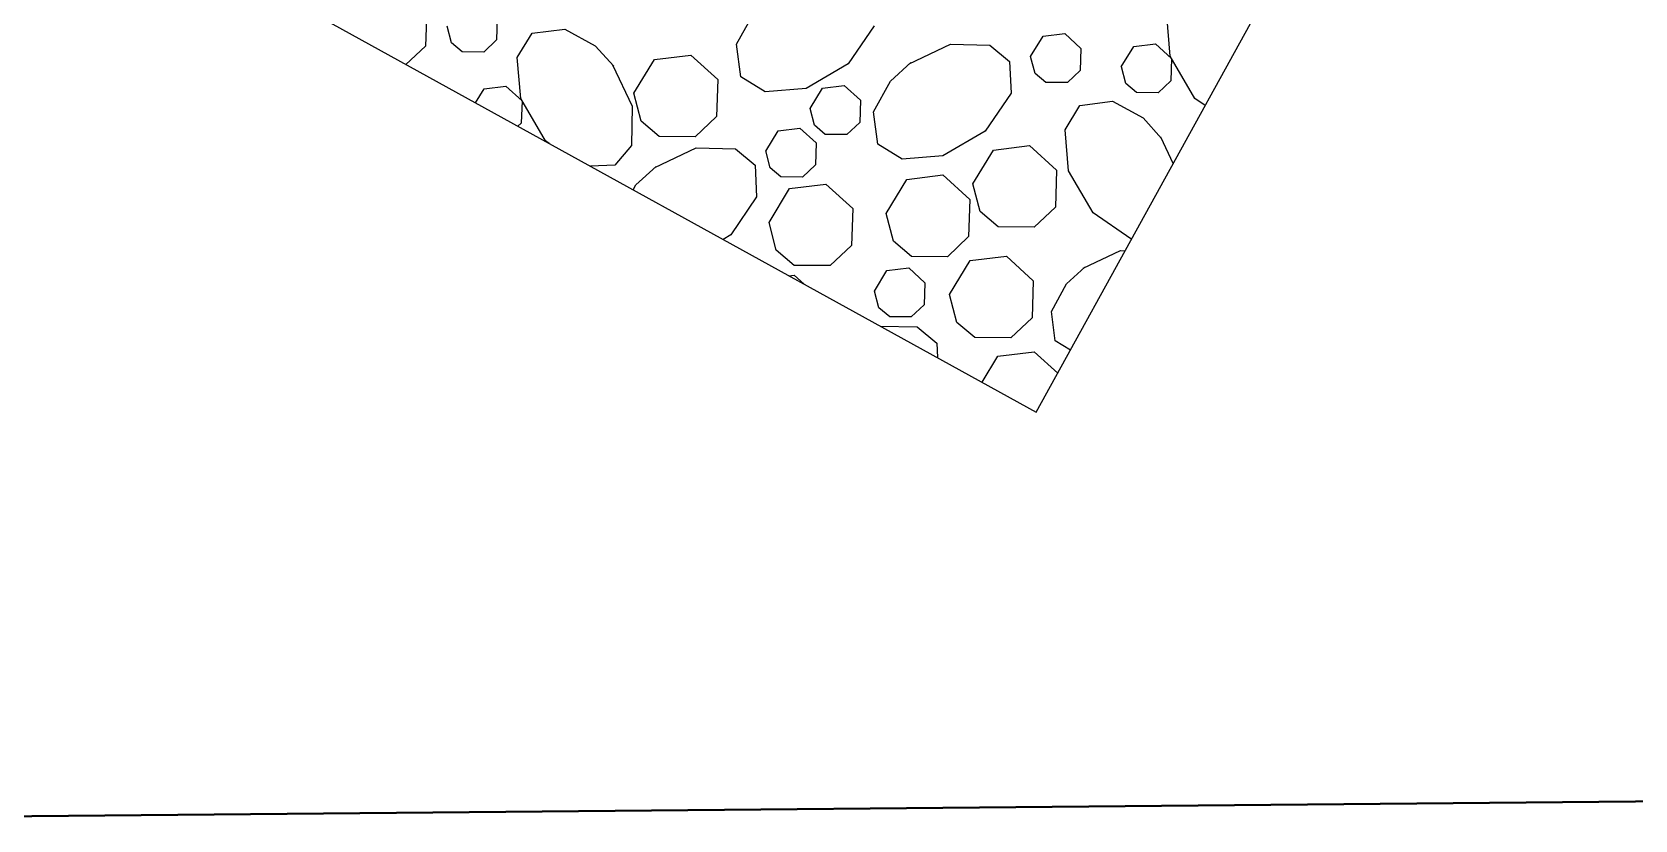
# Model space of a CAD drawing. Header units: inches. Extents: x -5337 to 1057, y 15227 to 19227.
# Drawn here: x -3589.2 to -3577.38, y 16320.64 to 16326.44 of the extents above; entities that cross this region are included whole.
import ezdxf

# ---------------------------------------------------------------- set-up
doc = ezdxf.new("R2010")
doc.units = ezdxf.units.IN
doc.header["$LTSCALE"] = 150
doc.header["$MEASUREMENT"] = 0
doc.layers.add('Level 9', color=7, linetype='Continuous')
doc.layers.add('PAVING', color=7, linetype='Continuous')

msp = doc.modelspace()

# ---------------------------------------------------------------- linework, layer by layer
at = {"layer": 'Level 9', "linetype": 'Continuous', "lineweight": 40}
msp.add_line((-3533.893, 16321.176), (-3592.156, 16320.636), dxfattribs=at)
at = {"layer": 'PAVING', "color": 1}
for p, q in [((-3599.313, 16333.298), (-3581.799, 16323.641)), ((-3581.799, 16323.641), (-3576.971, 16332.398)), ((-3586.294, 16326.612), (-3586.304, 16326.339)), ((-3586.112, 16326.364), (-3586.144, 16326.486)), ((-3585.774, 16326.547), (-3585.779, 16326.384)), ((-3584.009, 16326.352), (-3583.885, 16326.577)), ((-3582.995, 16326.488), (-3583.186, 16326.209)), ((-3580.811, 16326.264), (-3580.836, 16326.566)), ((-3586.032, 16326.296), (-3586.112, 16326.364)), ((-3585.779, 16326.384), (-3585.873, 16326.295)), ((-3585.626, 16326.254), (-3585.516, 16326.433)), ((-3585.516, 16326.433), (-3585.276, 16326.464)), ((-3585.276, 16326.464), (-3585.051, 16326.34)), ((-3581.841, 16326.261), (-3581.749, 16326.411)), ((-3581.749, 16326.411), (-3581.589, 16326.431)), ((-3581.589, 16326.431), (-3581.47, 16326.322)), ((-3581.081, 16326.336), (-3580.921, 16326.355)), ((-3580.921, 16326.355), (-3580.802, 16326.247)), ((-3586.304, 16326.339), (-3586.447, 16326.204)), ((-3585.873, 16326.295), (-3586.032, 16326.296)), ((-3585.601, 16325.952), (-3585.626, 16326.254)), ((-3585.051, 16326.34), (-3584.914, 16326.19)), ((-3584.766, 16325.991), (-3584.614, 16326.24)), ((-3584.614, 16326.24), (-3584.347, 16326.273)), ((-3584.347, 16326.273), (-3584.148, 16326.092)), ((-3583.977, 16326.112), (-3584.009, 16326.352)), ((-3582.737, 16326.208), (-3582.431, 16326.352)), ((-3582.431, 16326.352), (-3582.141, 16326.346)), ((-3582.141, 16326.346), (-3581.996, 16326.225)), ((-3581.808, 16326.138), (-3581.841, 16326.261)), ((-3581.47, 16326.322), (-3581.476, 16326.159)), ((-3581.173, 16326.186), (-3581.081, 16326.336)), ((-3580.629, 16325.953), (-3580.811, 16326.264)), ((-3580.802, 16326.247), (-3580.807, 16326.084)), ((-3584.923, 16326.202), (-3584.778, 16325.897)), ((-3583.186, 16326.209), (-3583.497, 16326.027)), ((-3582.875, 16326.08), (-3582.725, 16326.217)), ((-3581.996, 16326.225), (-3581.985, 16325.991)), ((-3581.729, 16326.071), (-3581.808, 16326.138)), ((-3581.476, 16326.159), (-3581.57, 16326.07)), ((-3581.14, 16326.063), (-3581.172, 16326.186)), ((-3585.934, 16325.921), (-3585.871, 16326.024)), ((-3585.871, 16326.024), (-3585.711, 16326.044)), ((-3585.711, 16326.044), (-3585.591, 16325.935)), ((-3584.148, 16326.092), (-3584.158, 16325.82)), ((-3583.799, 16326.002), (-3583.977, 16326.112)), ((-3583.497, 16326.027), (-3583.799, 16326.002)), ((-3583.466, 16325.879), (-3583.375, 16326.029)), ((-3583.375, 16326.029), (-3583.215, 16326.048)), ((-3583.215, 16326.048), (-3583.096, 16325.94)), ((-3582.999, 16325.855), (-3582.875, 16326.08)), ((-3581.57, 16326.07), (-3581.729, 16326.071)), ((-3581.06, 16325.996), (-3581.14, 16326.063)), ((-3580.807, 16326.084), (-3580.901, 16325.995)), ((-3585.419, 16325.641), (-3585.601, 16325.952)), ((-3585.591, 16325.935), (-3585.597, 16325.772)), ((-3584.778, 16325.897), (-3584.784, 16325.607)), ((-3584.712, 16325.786), (-3584.766, 16325.991)), ((-3583.096, 16325.94), (-3583.101, 16325.776)), ((-3581.985, 16325.991), (-3582.176, 16325.712)), ((-3581.587, 16325.722), (-3581.477, 16325.901)), ((-3581.477, 16325.901), (-3581.237, 16325.933)), ((-3581.237, 16325.933), (-3581.012, 16325.809)), ((-3580.901, 16325.995), (-3581.06, 16325.996)), ((-3580.553, 16325.901), (-3580.629, 16325.953)), ((-3585.597, 16325.772), (-3585.621, 16325.749)), ((-3584.58, 16325.673), (-3584.712, 16325.786)), ((-3584.158, 16325.82), (-3584.314, 16325.671)), ((-3583.434, 16325.756), (-3583.466, 16325.879)), ((-3583.101, 16325.776), (-3583.195, 16325.687)), ((-3582.967, 16325.615), (-3582.999, 16325.855)), ((-3581.012, 16325.809), (-3580.875, 16325.658)), ((-3584.314, 16325.671), (-3584.58, 16325.673)), ((-3583.793, 16325.565), (-3583.702, 16325.715)), ((-3583.702, 16325.715), (-3583.542, 16325.735)), ((-3583.542, 16325.735), (-3583.423, 16325.626)), ((-3583.355, 16325.688), (-3583.434, 16325.756)), ((-3583.195, 16325.687), (-3583.355, 16325.688)), ((-3582.176, 16325.712), (-3582.487, 16325.53)), ((-3581.562, 16325.42), (-3581.587, 16325.722)), ((-3580.884, 16325.67), (-3580.79, 16325.471)), ((-3585.391, 16325.621), (-3585.419, 16325.641)), ((-3584.784, 16325.607), (-3584.906, 16325.461)), ((-3584.613, 16325.444), (-3584.307, 16325.588)), ((-3584.307, 16325.588), (-3584.017, 16325.582)), ((-3584.017, 16325.582), (-3583.872, 16325.461)), ((-3583.761, 16325.442), (-3583.793, 16325.566)), ((-3583.423, 16325.626), (-3583.428, 16325.463)), ((-3582.789, 16325.505), (-3582.967, 16325.615)), ((-3582.487, 16325.53), (-3582.789, 16325.505)), ((-3582.267, 16325.324), (-3582.115, 16325.573)), ((-3582.115, 16325.573), (-3581.848, 16325.606)), ((-3581.848, 16325.606), (-3581.649, 16325.425)), ((-3584.906, 16325.461), (-3585.085, 16325.453)), ((-3584.751, 16325.316), (-3584.601, 16325.452)), ((-3583.872, 16325.461), (-3583.861, 16325.227)), ((-3583.682, 16325.375), (-3583.761, 16325.442)), ((-3583.428, 16325.463), (-3583.522, 16325.374)), ((-3581.649, 16325.425), (-3581.658, 16325.153)), ((-3581.38, 16325.109), (-3581.562, 16325.42)), ((-3584.771, 16325.28), (-3584.751, 16325.316)), ((-3583.522, 16325.374), (-3583.682, 16325.375)), ((-3583.618, 16325.29), (-3583.351, 16325.322)), ((-3583.351, 16325.322), (-3583.153, 16325.142)), ((-3582.906, 16325.106), (-3582.754, 16325.356)), ((-3582.754, 16325.356), (-3582.487, 16325.389)), ((-3582.487, 16325.389), (-3582.288, 16325.208)), ((-3582.213, 16325.119), (-3582.267, 16325.324)), ((-3583.861, 16325.227), (-3584.051, 16324.948)), ((-3583.77, 16325.04), (-3583.618, 16325.29)), ((-3582.288, 16325.208), (-3582.298, 16324.936)), ((-3583.153, 16325.142), (-3583.162, 16324.869)), ((-3582.852, 16324.902), (-3582.905, 16325.106)), ((-3582.081, 16325.007), (-3582.213, 16325.119)), ((-3581.658, 16325.153), (-3581.815, 16325.004)), ((-3581.101, 16324.919), (-3581.38, 16325.109)), ((-3584.051, 16324.948), (-3584.108, 16324.914)), ((-3583.716, 16324.836), (-3583.77, 16325.04)), ((-3581.815, 16325.004), (-3582.081, 16325.007)), ((-3583.584, 16324.723), (-3583.716, 16324.836)), ((-3583.162, 16324.869), (-3583.319, 16324.721)), ((-3582.72, 16324.789), (-3582.852, 16324.902)), ((-3582.298, 16324.936), (-3582.454, 16324.787)), ((-3581.453, 16324.702), (-3581.177, 16324.832)), ((-3581.177, 16324.832), (-3581.143, 16324.831)), ((-3581.094, 16324.919), (-3581.101, 16324.919)), ((-3583.319, 16324.721), (-3583.584, 16324.723)), ((-3582.9, 16324.684), (-3582.74, 16324.704)), ((-3582.74, 16324.704), (-3582.621, 16324.595)), ((-3582.454, 16324.787), (-3582.72, 16324.789)), ((-3582.438, 16324.508), (-3582.286, 16324.758)), ((-3582.286, 16324.758), (-3582.019, 16324.79)), ((-3582.019, 16324.79), (-3581.821, 16324.609)), ((-3581.576, 16324.587), (-3581.441, 16324.71)), ((-3583.624, 16324.647), (-3583.584, 16324.652)), ((-3583.584, 16324.652), (-3583.51, 16324.585)), ((-3582.992, 16324.534), (-3582.9, 16324.684)), ((-3582.621, 16324.595), (-3582.627, 16324.432)), ((-3581.821, 16324.609), (-3581.83, 16324.337)), ((-3581.688, 16324.384), (-3581.576, 16324.587)), ((-3582.96, 16324.411), (-3582.992, 16324.534)), ((-3582.384, 16324.303), (-3582.438, 16324.508)), ((-3582.88, 16324.344), (-3582.96, 16324.411)), ((-3582.627, 16324.432), (-3582.721, 16324.343)), ((-3581.659, 16324.168), (-3581.688, 16324.384)), ((-3582.951, 16324.276), (-3582.678, 16324.27)), ((-3582.721, 16324.343), (-3582.88, 16324.344)), ((-3582.678, 16324.27), (-3582.533, 16324.149)), ((-3582.252, 16324.191), (-3582.384, 16324.303)), ((-3581.83, 16324.337), (-3581.986, 16324.189)), ((-3582.533, 16324.149), (-3582.528, 16324.043)), ((-3581.986, 16324.189), (-3582.252, 16324.191)), ((-3581.547, 16324.099), (-3581.659, 16324.168)), ((-3582.199, 16323.862), (-3582.082, 16324.054)), ((-3582.082, 16324.054), (-3581.815, 16324.086)), ((-3581.815, 16324.086), (-3581.641, 16323.928))]:
    msp.add_line(p, q, dxfattribs=at)

doc.saveas('drawing.dxf')
